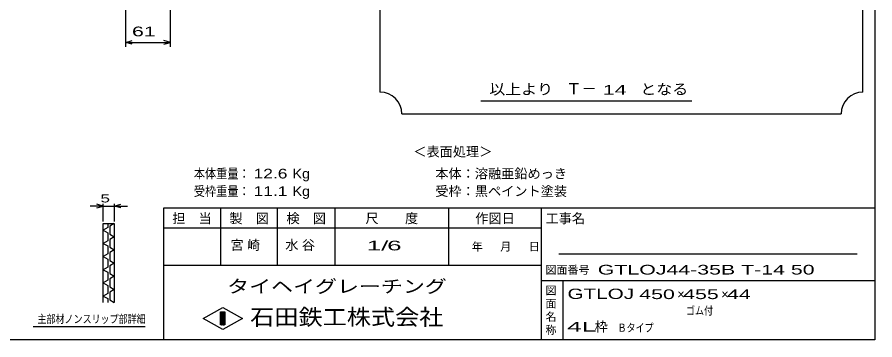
# Model space of a CAD drawing. Units: millimetres, scale not verified. Extents: x -1092 to 1039, y -770 to 632.
# Drawn here: x -133 to 1039, y -688 to -246 of the extents above; entities that cross this region are included whole.
import ezdxf
from ezdxf.enums import TextEntityAlignment as Align

# ---------------------------------------------------------------- set-up
doc = ezdxf.new("R2010")
doc.units = ezdxf.units.MM
doc.header["$LTSCALE"] = 6
for name, color, linetype, lineweight in [('0_2', 150, 'Continuous', 25), ('22', 4, 'Continuous', 25), ('24', 2, 'Continuous', 25), ('32', 4, 'Continuous', 25)]:
    doc.layers.add(name, color=color, linetype=linetype, lineweight=lineweight)
doc.styles.add('ベクトル', font='')
doc.styles.get('ベクトル').set_extended_font_data('ベクトル')

msp = doc.modelspace()

# ---------------------------------------------------------------- linework, layer by layer
at = {"layer": '0_2'}
for p, q in [((1038.6, 632.1), (1038.6, -687.9)), ((1038.6, -507.9), (66.6, -507.9)), ((66.6, -507.9), (66.6, -687.9)), ((144.6, -507.9), (144.6, -585.9)), ((222.6, -585.9), (222.6, -507.9)), ((300.6, -507.9), (300.6, -585.9)), ((456.6, -585.9), (456.6, -507.9)), ((582.6, -507.9), (582.6, -687.9)), ((582.6, -534.9), (66.6, -534.9)), ((1014.6, -570.9), (606.6, -570.9)), ((66.6, -585.9), (582.6, -585.9)), ((582.6, -606.9), (1038.6, -606.9)), ((612.6, -687.9), (612.6, -606.9)), ((120.6, -658.5), (147.6, -643.5)), ((147.6, -643.5), (174.6, -658.5)), ((144.6, -649.5), (150.6, -649.5)), ((144.6, -667.5), (144.6, -649.5)), ((144.6, -649.5), (145.8, -649.5)), ((145.8, -649.5), (145.8, -667.5)), ((147, -667.5), (147, -649.5)), ((147, -649.5), (148.2, -649.5)), ((148.2, -649.5), (148.2, -667.5)), ((149.4, -667.5), (149.4, -649.5)), ((149.4, -649.5), (150.6, -649.5)), ((150.6, -649.5), (150.6, -667.5)), ((150.6, -649.5), (150.6, -667.5)), ((147.6, -673.5), (120.6, -658.5)), ((150.6, -667.5), (144.6, -667.5)), ((145.8, -667.5), (147, -667.5)), ((174.6, -658.5), (147.6, -673.5)), ((148.2, -667.5), (149.4, -667.5)), ((1038.6, -687.9), (-1037.4, -687.9))]:
    msp.add_line(p, q, dxfattribs=at)
at = {"layer": '22'}
for p, q in [((15, -287), (15, -149)), ((76, -287), (76, -158.802)), ((15, -281), (24, -278.6)), ((24, -283.4), (15, -281)), ((15, -281), (76, -281)), ((76, -281), (67, -278.6)), ((67, -283.4), (76, -281))]:
    msp.add_line(p, q, dxfattribs=at)
at = {"layer": '24', "color": 4}
for p, q in [((362.4, 581.1), (362.4, -348.9)), ((1022.4, -348.9), (1022.4, 581.1)), ((500.4, -360.9), (788.4, -360.9)), ((392.4, -378.9), (992.4, -378.9))]:
    msp.add_line(p, q, dxfattribs=at)
for centre, start, end in [((362.4, -378.9), 0, 90), ((1022.4, -378.9), 90, 180)]:
    msp.add_arc(centre, 30, start, end, dxfattribs=at)
at = {"layer": '32'}
for p, q in [((-15.6, -504.9), (-24.6, -502.5)), ((-15.6, -525.9), (-15.6, -501.9)), ((-0.6, -501.9), (-0.6, -525.9)), ((-0.6, -504.9), (8.4, -502.5)), ((-15.6, -504.9), (-33.6, -504.9)), ((-24.6, -507.3), (-15.6, -504.9)), ((-15.6, -504.9), (-0.6, -504.9)), ((8.4, -507.3), (-0.6, -504.9)), ((-0.6, -504.9), (17.4, -504.9)), ((-15.6, -528.9), (-0.6, -528.9)), ((-15.6, -636.9), (-15.6, -528.9)), ((-9.6, -534.3), (-15.6, -537.9)), ((-15.6, -537.9), (-9.6, -541.5)), ((-9.6, -528.9), (-9.6, -534.3)), ((-0.6, -528.9), (-6.6, -532.5)), ((-6.6, -532.5), (-6.6, -543.3)), ((-0.6, -528.9), (-0.6, -636.9)), ((-9.6, -541.5), (-9.6, -552.3)), ((-6.6, -543.3), (-0.6, -546.9)), ((-0.6, -546.9), (-6.6, -550.5)), ((-6.6, -550.5), (-6.6, -561.3)), ((-9.6, -552.3), (-15.6, -555.9)), ((-15.6, -555.9), (-9.6, -559.5)), ((-9.6, -559.5), (-9.6, -570.3)), ((-6.6, -561.3), (-0.6, -564.9)), ((-9.6, -570.3), (-15.6, -573.9)), ((-15.6, -573.9), (-9.6, -577.5)), ((-0.6, -564.9), (-6.6, -568.5)), ((-6.6, -568.5), (-6.6, -579.3)), ((-9.6, -577.5), (-9.6, -588.3)), ((-6.6, -579.3), (-0.6, -582.9)), ((-0.6, -582.9), (-6.6, -586.5)), ((-9.6, -588.3), (-15.6, -591.9)), ((-15.6, -591.9), (-9.6, -595.5)), ((-9.6, -595.5), (-9.6, -606.3)), ((-6.6, -586.5), (-6.6, -597.3)), ((-6.6, -597.3), (-0.6, -600.9)), ((-9.6, -606.3), (-15.6, -609.9)), ((-0.6, -600.9), (-6.6, -604.5)), ((-6.6, -604.5), (-6.6, -615.3)), ((-15.6, -609.9), (-9.6, -613.5)), ((-9.6, -613.5), (-9.6, -624.3)), ((-6.6, -615.3), (-0.6, -618.9)), ((-0.6, -618.9), (-6.6, -622.5)), ((-9.6, -624.3), (-15.6, -627.9)), ((-15.6, -627.9), (-9.6, -631.5)), ((-9.6, -631.5), (-9.6, -636.9)), ((-6.6, -622.5), (-6.6, -633.3)), ((-6.6, -633.3), (-0.6, -636.9)), ((41.4, -669.9), (-111.6, -669.9))]:
    msp.add_line(p, q, dxfattribs=at)

# ---------------------------------------------------------------- texts
at = {"layer": '0_2', "style": 'ベクトル'}
for s, height, p in [('担\u3000当', 13.2, (78.6, -521.7)), ('製\u3000図', 13.2, (156.6, -521.7)), ('検\u3000図', 13.2, (234.6, -521.7)), ('尺\u3000\u3000度', 13.2, (342.6, -521.7)), ('作図日', 13.2, (492.6, -521.7)), ('工事名', 13.2, (588.6, -521.7)), ('年', 11, (487.8, -560.4)), ('月', 11, (526.8, -560.4)), ('日', 11, (565.8, -560.4)), ('図面番号', 11, (588.6, -592.2)), ('図', 11, (588.6, -620.4)), ('面', 11, (588.6, -638.4)), ('名', 11, (588.6, -656.4)), ('称', 11, (588.6, -674.4))]:
    msp.add_text(s, height=height, dxfattribs=at).set_placement(p, align=Align.MIDDLE_LEFT)
at = {"layer": '0_2', "color": 222, "style": 'ベクトル'}
for s, height, width, p in [('タイヘイグレーチング', 17.6, 1.25, (153.6, -614.7)), ('石田鉄工株式会社', 21.99, 1.1, (185.1, -656.7))]:
    msp.add_text(s, height=height, dxfattribs=dict(at, width=width)).set_placement(p, align=Align.MIDDLE_LEFT)
at = {"layer": '22', "color": 2, "style": 'ベクトル'}
for s, height, width, p in [(' 61 ', 13.2, 1.65, (15.5, -266)), ('本体重量：', 13.2, 0.85, (108, -460.5)), (' 12.6', 13.2, 1.35, (183, -460.5)), ('Kg', 13.2, 1.1, (243, -460.5)), ('受枠重量：', 13.2, 0.85, (108, -484.5)), (' 11.1', 13.2, 1.35, (183, -484.5)), ('Kg', 13.2, 1.1, (243, -484.5)), ('1/', 13.2, 2, (344.4, -558.9)), (' 6 ', 13.2, 2, (362.4, -558.9)), ('GTLOJ44-35B T-14 50               ', 13.2, 1.65, (660, -591.9)), ('GTLOJ', 14.08, 1.5, (618.6, -624.9)), (' 450 ', 13.2, 1.65, (708.6, -625.5)), (' 455 ', 13.2, 1.65, (768.6, -625.5)), (' 44 ', 13.2, 1.65, (828.6, -625.5)), ('ゴム付', 11, 0.8, (780.6, -648)), ('4L', 13.2, 2.05, (618, -669.9)), ('Ｂタイプ', 11, 0.8, (687, -671.4))]:
    msp.add_text(s, height=height, dxfattribs=dict(at, width=width)).set_placement(p, align=Align.MIDDLE_LEFT)
for s, p in [('＜表面処理＞', (408, -430.5)), ('本体：', (438, -460.5)), ('溶融亜鉛めっき', (492, -460.5)), ('受枠：', (438, -484.5)), ('黒ペイント塗装', (492, -484.5)), ('×', (768.6, -625.5)), ('×', (828.6, -625.5)), ('枠', (655.8, -669.9))]:
    msp.add_text(s, height=13.2, dxfattribs=at).set_placement(p, align=Align.MIDDLE_LEFT)
at = {"layer": '22', "color": 2, "char_height": 13.2, "attachment_point": 4, "style": 'ベクトル'}
for s, insert in [('\\T1.25;宮崎\u3000', (158.1, -558.9)), ('\\T1.25;水谷\u3000', (233.1, -558.9))]:
    msp.add_mtext(s, dxfattribs=dict(at, insert=insert))
at = {"layer": '24', "style": 'ベクトル'}
for s, height, width, p in [('以上より\u3000', 14.52, 1.1, (511.8, -345)), (' 14 ', 13.2, 1.65, (658.8, -345.9)), ('となる', 14.52, 1.1, (718.2, -345))]:
    msp.add_text(s, height=height, dxfattribs=dict(at, width=width)).set_placement(p, align=Align.MIDDLE_LEFT)
msp.add_text('Ｔ－', height=15.4, dxfattribs=at).set_placement((616.8, -344.4), align=Align.MIDDLE_LEFT)
at = {"layer": '32', "color": 2, "style": 'ベクトル'}
for s, width, p in [(' 5 ', 1.6, (-26.1, -494.4)), ('主部材ノンスリップ部詳細', 0.8, (-105.6, -659.4))]:
    msp.add_text(s, height=11, dxfattribs=dict(at, width=width)).set_placement(p, align=Align.MIDDLE_LEFT)

doc.saveas('drawing.dxf')
